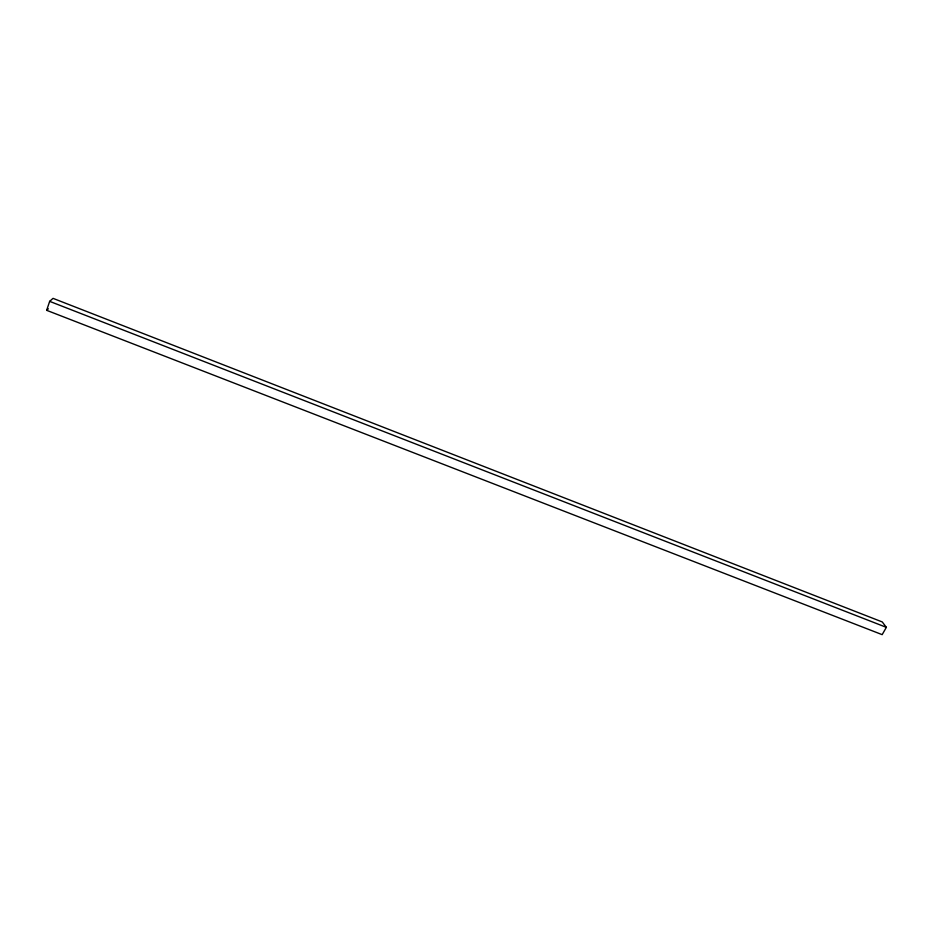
<?xml version="1.0" encoding="UTF-8"?>
<svg xmlns="http://www.w3.org/2000/svg" width="933" height="933" viewBox="0 0 933 933"><rect width="100%" height="100%" fill="white"/><g stroke="black" fill="none" stroke-linecap="round" stroke-linejoin="round"><path stroke-width="1.4" d="M46.65 310.316L49.659 301.359L53.029 298.35L882.268 621.949L886.35 627.349L882.163 634.65L46.65 310.316L48.341 308.776M49.659 301.359L886.35 627.349"/></g></svg>
